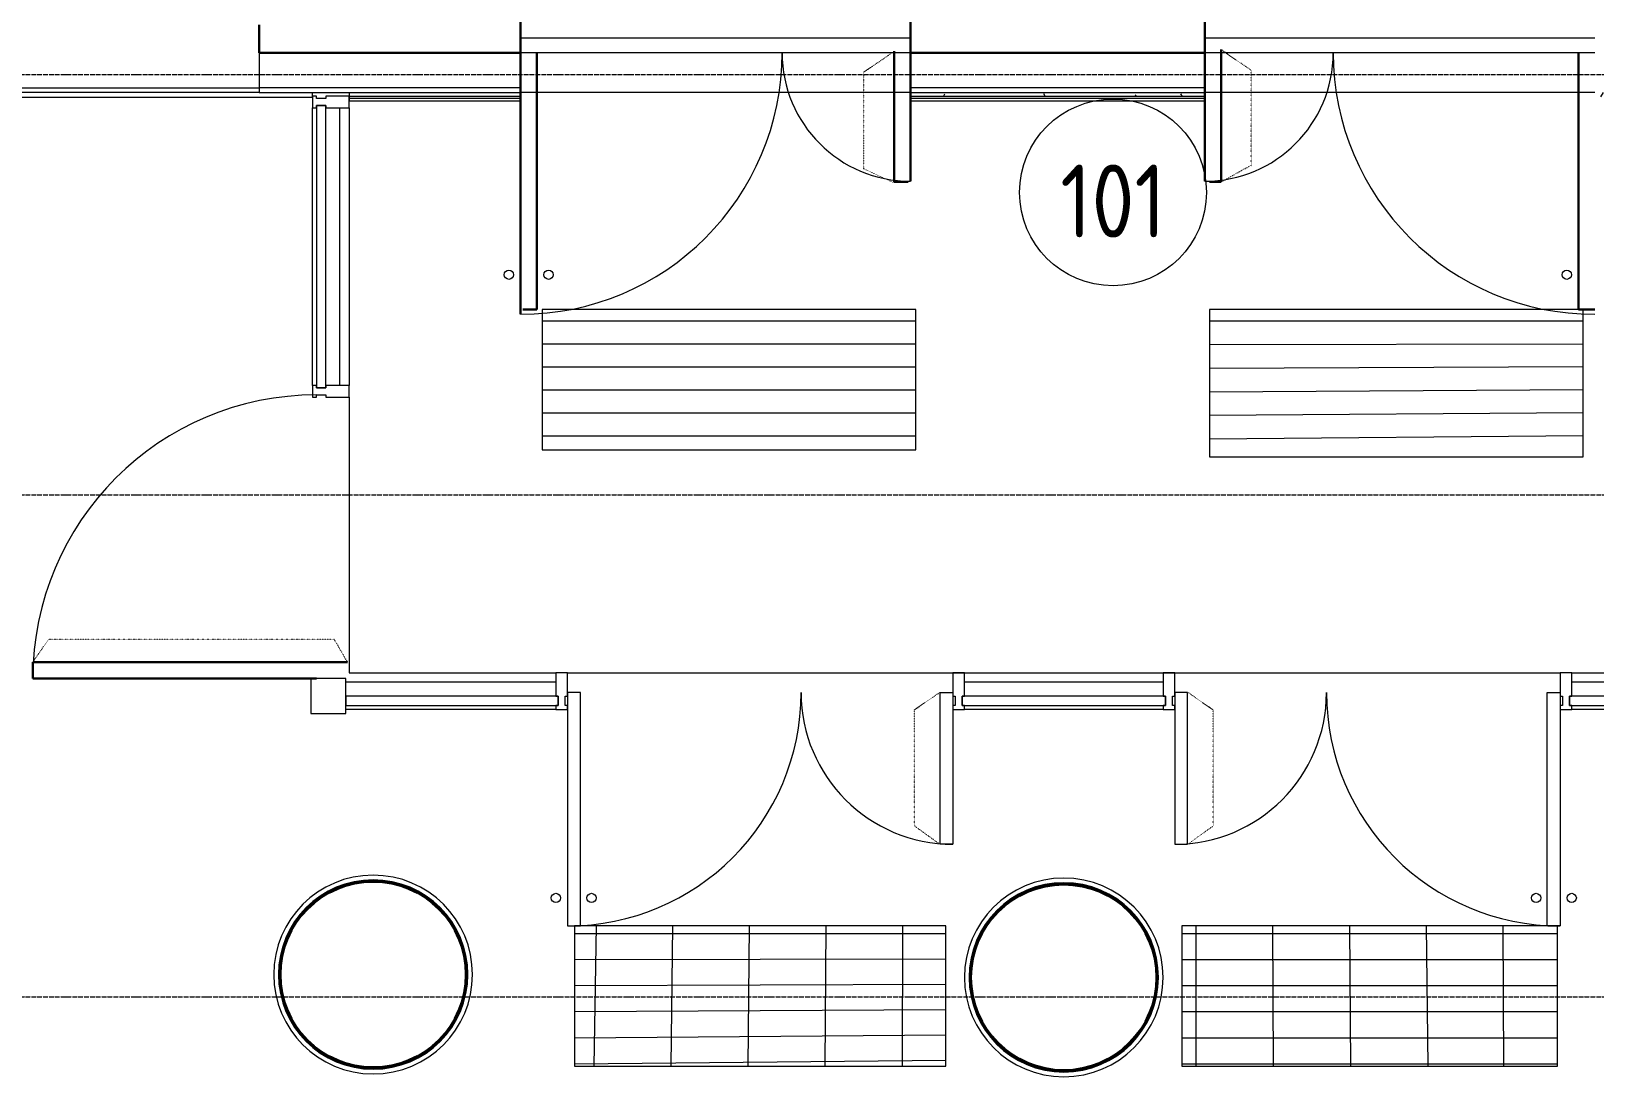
# Model space of a CAD drawing. Header units: millimetres. Extents: x -32 to 417638015, y -35 to 175284279.
# Drawn here: x 416284885 to 416291581, y 175229202 to 175233680 of the extents above; entities that cross this region are included whole.
import ezdxf

# ---------------------------------------------------------------- set-up
doc = ezdxf.new("R2010")
doc.units = ezdxf.units.MM
doc.linetypes.add('ADSK_Линия сетки', pattern=[25, 20, -2.5, 0, -2.5])
doc.linetypes.add('ADSK_Пунктирная_п1', pattern=[0.5299999999999999, 0, -0.5299999999999999])
for name, color, linetype, lineweight in [('Аннотация', 7, 'Continuous', 18), ('Витраж', 7, 'Continuous', 9), ('Двери', 7, 'Continuous', 9), ('Колонны', 7, 'Continuous', 18), ('Оси', 253, 'Continuous', 9), ('Панели витража', 7, 'Continuous', 9), ('Перекрытие', 7, 'Continuous', 18), ('Стены внутренние', 7, 'Continuous', 18), ('Стены наружные', 7, 'Continuous', 18), ('Стены несущие', 7, 'Continuous', 30), ('Стены отделка', 7, 'Continuous', 30), ('Стены штриховка', 7, 'Continuous', 9), ('Узлы', 7, 'Continuous', 18), ('ШТРИХОВКА', 252, 'Continuous', 15)]:
    doc.layers.add(name, color=color, linetype=linetype, lineweight=lineweight)
doc.layers.add('Линии', color=7, linetype='Continuous', lineweight=9, true_color=0x00a600)
doc.styles.add('GOST Common', font='GOST_Common.ttf', dxfattribs={"width": 0.9, "height": 349.9999999999996})
pattern_1 = [(0, (557.2005734382255, -361.0942155629746), (0, 100), [])]

# ---------------------------------------------------------------- blocks, each defined once
blk = doc.blocks.new('1 этаж')
at = {"layer": 'Колонны'}
for points in [[(22151.35705401399, -2276.307565342707), (22223.62667298969, -2269.65012696559), (22290.04774293985, -2251.852654912029), (22354.10927728555, -2221.980270853477), (22412.0102879247, -2181.437546734004), (22464.9878933013, -2127.177033809257), (22504.08641331736, -2070.22662288257), (22533.01670455019, -2007.216829697518), (22550.80211829871, -1940.062174935505), (22555.70648467692, -1870.803118799586), (22550.20406218001, -1870.803118799586), (22544.14467992156, -1940.062174935505), (22526.15064441011, -2007.216829697579), (22496.76869530918, -2070.226622882562), (22456.89158827416, -2127.177033809257), (22407.7309690236, -2176.337653059836), (22350.780558097, -2216.214760094733), (22287.7707649123, -2245.596709195574), (22220.61611014992, -2263.590744707208), (22151.35705401399, -2269.65012696559), (22080.94194583595, -2263.28098149611), (22012.66636508814, -2244.534936903863), (21951.93354993098, -2216.214760094733), (21894.98313900467, -2176.337653060062), (21845.82251975377, -2127.177033809171), (21805.94541271884, -2070.226622882579), (21776.56346361787, -2007.216829697518), (21758.56942810642, -1940.062174935505), (21751.53414281318, -1870.803118799586), (21745.85260747088, -1870.803118799586), (21753.45058302581, -1946.582870309428), (21770.30751790153, -2009.493807725463), (21800.1799019601, -2073.555342071151), (21841.41963254166, -2132.153359172358), (21894.98313900435, -2184.433958086902), (21951.93354993098, -2223.532478102959), (22014.94334311603, -2252.462769335798), (22084.56158913489, -2270.463719390846), (22142.98085618182, -2275.574742988954)], [(25108.96792868641, -2288.574678040219), (25179.38303686446, -2282.414154333683), (25247.65861761227, -2264.119767609542), (25311.72015195794, -2234.24738355099), (25369.62116259709, -2193.704659431482), (25422.59876797372, -2139.444146506727), (25461.69728798972, -2082.493735580099), (25490.62757922261, -2019.483942395047), (25508.41299297111, -1952.329287633025), (25514.47237522952, -1883.070231497089), (25507.81493685237, -1883.07023149708), (25501.75555459398, -1952.329287632947), (25483.76151908253, -2019.483942395039), (25454.3795699816, -2082.493735580091), (25414.50246294652, -2139.444146506787), (25365.34184369602, -2188.604765757253), (25308.39143276936, -2228.481872792262), (25245.38163958432, -2257.863821893216), (25178.22698482234, -2275.857857404659), (25108.96792868641, -2281.917239663111), (25038.55282050834, -2275.548094193562), (24970.2772397605, -2256.802049601314), (24909.5444246034, -2228.481872792254), (24852.59401367675, -2188.604765757262), (24803.43339442616, -2139.4441465067), (24763.55628739123, -2082.493735580099), (24734.17433829024, -2019.483942395056), (24716.18030277878, -1952.32928763306), (24709.1450174856, -1883.070231497089), (24703.46348214327, -1883.070231497089), (24711.06145769823, -1958.849983006905), (24727.91839257401, -2021.760920423105), (24757.79077663249, -2085.822454768654), (24799.03050721405, -2144.420471869861), (24852.59401367672, -2196.701070784406), (24909.5444246034, -2235.799590800472), (24972.55421778845, -2264.729882033318), (25039.70887255046, -2282.515295781818), (25100.59173085412, -2287.841855686449)]]:
    blk.add_hatch(color=8, dxfattribs=at).paths.add_polyline_path(points)
at = {"layer": 'Стены внутренние', "lineweight": 9}
h = blk.add_hatch(dxfattribs=at)
h.set_pattern_fill('FP_12', color=8, style=0, pattern_type=2)
h.set_pattern_definition([(0, (557.2005734382547, 188.9018102923583), (406.4, 101.6), [33.528, -271.272, 33.528, -271.272, -1625.6]), (0, (557.2005734382547, 188.9018102923583), (406.4, 101.6), [-609.6, 33.528, -576.072, 33.528, -271.272, -711.2]), (0, (557.2005734382547, 188.9018102923583), (406.4, 101.6), [-1524, 33.528, -169.672, 33.528, -474.472]), (120, (709.6005734382488, 239.7018102923575), (-291.1881810244989, 301.1527240979959), [33.52799999999996, -271.2719999999997, 33.52799999999996, -271.2719999999997, -1625.599999999999]), (120, (709.6005734382488, 239.7018102923575), (-291.1881810244989, 301.1527240979959), [-609.5999999999995, 33.52799999999996, -576.0719999999994, 33.52799999999996, -271.2719999999997, -711.1999999999995]), (120, (709.6005734382488, 239.7018102923575), (-291.1881810244989, 301.1527240979959), [-1523.999999999999, 33.52799999999996, -169.6719999999999, 33.52799999999996, -474.4719999999997]), (240, (760.4005734382372, 442.9018102923583), (-115.2118189755009, -402.7527240979958), [33.528, -271.272, 33.528, -271.272, -1625.6]), (240, (760.4005734382372, 442.9018102923583), (-115.2118189755009, -402.7527240979958), [-609.6, 33.528, -576.072, 33.528, -271.272, -711.2]), (240, (760.4005734382372, 442.9018102923583), (-115.2118189755009, -402.7527240979958), [-1524, 33.528, -169.672, 33.528, -474.472])])
h.paths.add_polyline_path([(28018.20057343828, 1892.133406092807), (28018.20057343828, 1907.133406092864), (27382.76223881386, 1907.133406092864), (27382.76223881386, 1892.133406092807), (27643.85528424452, 1892.133406092807)])
h.paths.add_polyline_path([(22782.625392129, 1892.133406092877), (22782.625392129, 1907.133406092864), (21898.20057343825, 1907.133406092864), (21898.20057343825, 1892.133406092877), (22320.78205328836, 1892.133406092877)])
h.paths.add_polyline_path([(25487.53997987969, 1892.133406092877), (25712.76223881383, 1892.133406092877), (25712.76223881383, 1907.133406092864), (24452.625392129, 1907.133406092864), (24452.625392129, 1892.133406092877)])
at = {"layer": 'Узлы', "lineweight": 9}
h = blk.add_hatch(dxfattribs=at)
h.set_pattern_fill('FP_32', color=8, style=0, pattern_type=2)
h.set_pattern_definition(pattern_1)
h.paths.add_polyline_path([(24433.20057343825, 377.1334060918871), (24475.70057343825, 377.1334060918871), (24475.70057343825, 977.1334060918889), (22875.70057343825, 977.1334060918889), (22875.70057343825, 377.1334060918871), (24431.95400434925, 377.1334060918871)])
h = blk.add_hatch(dxfattribs=at)
h.set_pattern_fill('FP_32', color=8, style=0, pattern_type=2)
h.set_pattern_definition(pattern_1)
h.paths.add_polyline_path([(27233.20057343828, 347.1334060918671), (27332.76223881386, 347.1334060918671), (27332.76223881386, 977.1334060918889), (25732.76223881386, 977.1334060918889), (25732.76223881386, 347.1334060918671), (27223.20057343825, 347.1334060918671)])
h = blk.add_hatch(dxfattribs=at)
h.set_pattern_fill('FP_30', color=8, style=0, pattern_type=2)
h.set_pattern_definition([(0, (545.184928686358, -1066.999706665803), (0, 110), []), (90, (545.184928686358, -1066.999706665803), (-330, 2.020667218593133e-14), [])])
h.paths.add_polyline_path([(23627.1353840669, -2262.866593907023), (24603.96792868638, -2262.866593907023), (24603.96792868638, -1662.866593907031), (23013.96792868635, -1662.866593907031), (23013.96792868635, -2262.866593907023), (23099.34239630168, -2262.866593907023)])
h = blk.add_hatch(dxfattribs=at)
h.set_pattern_fill('FP_31', color=8, style=0, pattern_type=2)
h.set_pattern_definition([(0, (3124.877928686357, -1066.999706665803), (0, 110), []), (90, (3124.877928686357, -1066.999706665803), (-330, 2.020667218593133e-14), [])])
h.paths.add_polyline_path([(27223.96792899116, -2262.866593907032), (27223.96792899116, -1662.866593907039), (25613.96792899119, -1662.866593907039), (25613.96792899119, -2262.866593907032), (26593.89331065823, -2262.866593907032)])
at = {"layer": 'Витраж', "color": 8, "lineweight": 18}
for p, q in [((21908.96792868635, 1892.259424834601), (21891.96792868634, 1892.259424834601)), ((21891.96792868634, 1892.259424834601), (21891.96792868634, 1842.259424834578)), ((21908.96792868635, 1882.259424834569), (21908.96792868635, 1892.259424834601)), ((21948.96792868634, 1882.259424834569), (21908.96792868635, 1882.259424834569)), ((22048.96792868632, 1892.259424834601), (21948.96792868635, 1892.259424834601)), ((21948.96792868635, 1892.259424834601), (21948.96792868634, 1882.259424834569)), ((22048.96792868632, 1842.259424834578), (22048.96792868632, 1892.259424834601)), ((21891.96792868634, 1842.259424834578), (21908.96792868635, 1842.259424834578)), ((21908.96792868635, 1852.25942483461), (21948.96792868634, 1852.25942483461)), ((21908.96792868635, 1842.259424834578), (21908.96792868635, 1852.25942483461)), ((21948.96792868634, 1852.25942483461), (21948.96792868634, 1842.259424834578)), ((21948.96792868634, 1842.259424834578), (22048.96792868632, 1842.259424834578))]:
    blk.add_line(p, q, dxfattribs=at)
at = {"layer": 'Витраж', "color": 8}
for p, q in [((21891.96792868635, 652.133406092893), (21891.96792868635, 1842.259424834578)), ((22008.96792868635, 652.133406092893), (22008.96792868635, 1842.259424834578)), ((22933.96792868635, -617.8665939071196), (22033.96792868636, -617.8665939071182)), ((25533.96792868635, -617.8665939070233), (24683.96792868635, -617.8665939070215)), ((28183.96792868635, -617.8665939071196), (27283.96792868636, -617.8665939071182)), ((22933.96792868635, -734.8665939070326), (22033.96792868636, -734.8665939071182)), ((25533.96792868635, -734.8665939070215), (24683.96792868635, -734.8665939070215)), ((28183.96792868635, -734.8665939070326), (27283.96792868636, -734.8665939071182))]:
    blk.add_line(p, q, dxfattribs=at)
at = {"layer": 'Витраж', "color": 8, "lineweight": 18, "extrusion": (0, 0, -1)}
for p, q in [((21908.96792868635, 652.1334060928937), (21891.96792868634, 652.1334060928938)), ((21891.96792868634, 652.1334060928938), (21891.96792868634, 602.1334060928705)), ((21908.96792868635, 642.1334060928614), (21908.96792868635, 652.1334060928937)), ((21948.96792868635, 642.1334060928613), (21908.96792868635, 642.1334060928614)), ((21908.96792868635, 602.1334060928705), (21908.96792868635, 612.1334060929028)), ((21908.96792868635, 612.1334060929028), (21948.96792868634, 612.1334060929028)), ((22048.96792868632, 652.1334060928936), (21948.96792868635, 652.1334060928937)), ((21948.96792868635, 652.1334060928937), (21948.96792868635, 642.1334060928613)), ((21948.96792868634, 612.1334060929028), (21948.96792868634, 602.1334060928704)), ((22048.96792868632, 602.1334060928702), (22048.96792868632, 652.1334060928936)), ((21891.96792868634, 602.1334060928705), (21908.96792868635, 602.1334060928705)), ((21948.96792868634, 602.1334060928704), (22048.96792868632, 602.1334060928702)), ((22983.96792868636, -577.8665939070515), (22933.96792868634, -577.8665939070515)), ((22933.96792868634, -577.8665939070515), (22933.96792868634, -677.8665939070288)), ((22983.96792868636, -677.8665939070288), (22983.96792868636, -577.8665939070515)), ((24683.96792868636, -577.8665939070534), (24633.96792868634, -577.8665939070534)), ((24633.96792868634, -577.8665939070534), (24633.96792868634, -677.8665939070306)), ((24683.96792868636, -677.8665939070306), (24683.96792868636, -577.8665939070534)), ((25583.96792868636, -577.866593907157), (25533.96792868634, -577.866593907157)), ((25533.96792868634, -577.866593907157), (25533.96792868634, -677.8665939071343)), ((25583.96792868636, -677.8665939071343), (25583.96792868636, -577.866593907157)), ((27283.96792868636, -577.8665939071589), (27233.96792868634, -577.8665939071589)), ((27233.96792868634, -577.8665939071589), (27233.96792868634, -677.8665939071361)), ((27283.96792868636, -677.8665939071361), (27283.96792868636, -577.8665939071589)), ((21883.96792868634, -602.8665939071062), (21883.96792868634, -752.8665939071068)), ((22033.96792868634, -602.8665939071064), (21883.96792868634, -602.8665939071062)), ((22033.96792868634, -752.866593907107), (22033.96792868634, -602.8665939071064)), ((22933.96792868634, -677.8665939070288), (22943.96792868638, -677.8665939070288)), ((22943.96792868638, -717.8665939070197), (22933.96792868634, -717.8665939070197)), ((22933.96792868634, -717.8665939070197), (22933.96792868634, -734.8665939070331)), ((22933.96792868634, -734.8665939070331), (22983.96792868636, -734.8665939070331)), ((22943.96792868638, -677.8665939070288), (22943.96792868638, -717.8665939070197)), ((22973.96792868633, -717.8665939070197), (22973.96792868633, -677.8665939070288)), ((22973.96792868633, -677.8665939070288), (22983.96792868636, -677.8665939070288)), ((22983.96792868636, -717.8665939070197), (22973.96792868633, -717.8665939070197)), ((22983.96792868636, -734.8665939070331), (22983.96792868636, -717.8665939070197)), ((24633.96792868634, -677.8665939070306), (24643.96792868638, -677.8665939070306)), ((24643.96792868638, -717.8665939070215), (24633.96792868634, -717.8665939070215)), ((24633.96792868634, -717.8665939070215), (24633.96792868634, -734.8665939070349)), ((24633.96792868634, -734.8665939070349), (24683.96792868636, -734.8665939070349)), ((24643.96792868638, -677.8665939070306), (24643.96792868638, -717.8665939070215)), ((24673.96792868633, -717.8665939070215), (24673.96792868633, -677.8665939070306)), ((24673.96792868633, -677.8665939070306), (24683.96792868636, -677.8665939070306)), ((24683.96792868636, -717.8665939070215), (24673.96792868633, -717.8665939070215)), ((24683.96792868636, -734.8665939070349), (24683.96792868636, -717.8665939070215)), ((25533.96792868634, -677.8665939071343), (25543.96792868638, -677.8665939071343)), ((25543.96792868638, -717.8665939071252), (25533.96792868634, -717.8665939071252)), ((25533.96792868634, -717.8665939071252), (25533.96792868634, -734.8665939071386)), ((25533.96792868634, -734.8665939071386), (25583.96792868636, -734.8665939071386)), ((25543.96792868638, -677.8665939071343), (25543.96792868638, -717.8665939071252)), ((25573.96792868633, -717.8665939071252), (25573.96792868633, -677.8665939071343)), ((25573.96792868633, -677.8665939071343), (25583.96792868636, -677.8665939071343)), ((25583.96792868636, -717.8665939071252), (25573.96792868633, -717.8665939071252)), ((25583.96792868636, -734.8665939071386), (25583.96792868636, -717.8665939071252)), ((27233.96792868634, -677.8665939071361), (27243.96792868638, -677.8665939071361)), ((27243.96792868638, -717.866593907127), (27233.96792868634, -717.866593907127)), ((27233.96792868634, -717.866593907127), (27233.96792868634, -734.8665939071404)), ((27233.96792868634, -734.8665939071404), (27283.96792868636, -734.8665939071404)), ((27243.96792868638, -677.8665939071361), (27243.96792868638, -717.866593907127)), ((27273.96792868633, -717.866593907127), (27273.96792868633, -677.8665939071361)), ((27273.96792868633, -677.8665939071361), (27283.96792868636, -677.8665939071361)), ((27283.96792868636, -717.866593907127), (27273.96792868633, -717.866593907127)), ((27283.96792868636, -734.8665939071404), (27283.96792868636, -717.866593907127)), ((21883.96792868634, -752.8665939071068), (22033.96792868634, -752.866593907107))]:
    blk.add_line(p, q, dxfattribs=at)
at = {"layer": 'Двери', "color": 8, "lineweight": 30}
for p, q in [((22782.62539212895, 2077.133406091892), (22782.62539212895, 957.1334060918953)), ((24452.62539212895, 2077.133406091892), (24452.62539212895, 1527.133406091895)), ((25712.7622388138, 2077.133406091885), (25712.7622388138, 1527.133406091888)), ((21908.96792868635, -602.8665939071201), (20693.96792868635, -602.8665939071177))]:
    blk.add_line(p, q, dxfattribs=at)
at = {"layer": 'Двери', "color": 8}
for points in [[(22983.96792868638, -1662.866593907023), (23038.96792868637, -1662.866593907023), (23038.96792868637, -662.8665939070232), (22983.96792868638, -662.8665939070232), (22983.96792868638, -1662.866593907023)], [(24633.96792868634, -1312.866593907023), (24578.96792868633, -1312.866593907023), (24578.96792868633, -662.8665939070232), (24633.96792868634, -662.8665939070232), (24633.96792868634, -1312.866593907023)], [(25583.9679286864, -1312.866593907023), (25638.9679286864, -1312.866593907023), (25638.9679286864, -662.8665939070232), (25583.9679286864, -662.8665939070232), (25583.9679286864, -1312.866593907023)], [(27233.96792868636, -1662.866593907023), (27178.96792868637, -1662.866593907023), (27178.96792868637, -662.8665939070232), (27233.96792868636, -662.8665939070232), (27233.96792868636, -1662.866593907023)]]:
    blk.add_lwpolyline(points, dxfattribs=at)
for centre, radius, start, end in [((22782.62539212895, 2077.133406091892), 1119.999999999996, 270, 0), ((24452.62539212896, 2077.133406091892), 549.9999999999974, 180, 270), ((25712.7622388138, 2077.133406091885), 549.9999999999964, 270, 0), ((27382.76223881381, 2077.133406091884), 1119.999999999997, 180, 270), ((21908.96792868635, -602.8665939071201), 1215, 90, 179.9999999999999), ((22983.96792868639, -662.8665939070204), 1000, 270, 0), ((24633.96792868634, -662.8665939070232), 650, 180, 270), ((25583.9679286864, -662.8665939070232), 650, 270, 0), ((27233.96792868635, -662.8665939070204), 1000, 180, 270)]:
    blk.add_arc(centre, radius, start, end, dxfattribs=at)
at = {"layer": 'Колонны', "color": 8, "lineweight": 40}
for centre, radius, start, end in [((22151.35705401396, -1870.803118799586), 398.8470081659902, 0, 180), ((25108.96792868635, -1883.070231497096), 398.8470081659981, 0, 180), ((22151.35705401396, -1870.803118799586), 398.8470081659892, 180, 0), ((25108.96792868635, -1883.070231497096), 398.8470081659876, 180, 0)]:
    blk.add_arc(centre, radius, start, end, dxfattribs=at)
at = {"layer": 'Линии', "color": 8, "lineweight": 30}
for p, q in [((22852.62539212895, 977.1334060918962), (22852.62539212895, 2077.133406092853)), ((24382.62539212895, 1524.633406092857), (24382.62539212895, 2084.029518086372)), ((25782.76223881383, 1524.633406092848), (25782.76223881383, 2090.831259073389)), ((27312.7622388138, 977.1334060918853), (27312.7622388138, 2077.133406092844)), ((24442.62539212895, 1524.633406092857), (24382.62539212895, 1524.633406092857)), ((25732.62539212895, 1524.633406092848), (25782.76223881383, 1524.633406092848)), ((22792.62539212895, 977.1334060918944), (22852.62539212895, 977.1334060918962)), ((27382.62539212895, 977.1334060918853), (27312.7622388138, 977.1334060918853)), ((20693.96792868635, -602.8665939071252), (20693.96792868635, -532.8665939071252)), ((20693.96792868635, -532.8665939071252), (22040.88050401511, -532.8665939071288))]:
    blk.add_line(p, q, dxfattribs=at)
at = {"layer": 'Линии', "color": 8, "linetype": 'ADSK_Пунктирная_п1'}
for p, q in [((24252.62539212895, 1994.380062170669), (24382.62539212895, 2084.029518086372)), ((25911.38232657337, 2002.133406092848), (25782.76223881383, 2090.831259073389)), ((24252.62539212895, 1580.590325071458), (24252.62539212895, 1994.380062170669)), ((25911.38232657337, 1592.133406092848), (25911.38232657337, 2002.133406092848)), ((24382.62539212895, 1519.970329511307), (24252.62539212895, 1580.590325071458)), ((25782.76223881383, 1524.633406092848), (25911.38232657337, 1595.928684936596)), ((20693.96792868635, -532.8665939071234), (20762.09293951932, -434.0790294113376)), ((20762.09293951932, -434.0790294113376), (21983.84547706088, -434.0790294113413)), ((21983.84547706088, -434.0790294113413), (22040.88050401511, -532.8665939071288))]:
    blk.add_line(p, q, dxfattribs=at)
at = {"layer": 'Линии', "color": 8}
for points in [[(22875.70057343825, 377.1334060918853), (24475.70057343825, 377.1334060918853), (24475.70057343825, 977.1334060918853), (22875.70057343825, 977.1334060918853)], [(27332.76223881383, 977.1334060918853), (25732.76223881383, 977.1334060918853), (25732.76223881383, 347.1334060918653), (27332.76223881383, 347.1334060918653)], [(24603.96792868635, -1662.866593907023), (23013.96792868635, -1662.866593907023), (23013.96792868635, -2262.866593907023), (24603.96792868635, -2262.866593907023)], [(27223.96792899113, -1662.866593907032), (25613.96792899113, -1662.866593907032), (25613.96792899113, -2262.866593907032), (27223.96792899113, -2262.866593907032)]]:
    blk.add_lwpolyline(points, close=True, dxfattribs=at)
at = {"layer": 'Линии', "color": 8, "linetype": 'ADSK_Пунктирная_п1'}
for points in [[(24469.5219673223, -1234.170421597602), (24469.5219673223, -737.0303485441073), (24578.2789017667, -662.0303485441071)], [(25748.41389005044, -1234.170421597602), (25748.41389005043, -737.0303485441073), (25639.65695560603, -662.0303485441071)], [(24577.83795609927, -1312.866593907022), (24469.5219673223, -1234.170421597602)], [(25640.09790127347, -1312.866593907022), (25748.41389005044, -1234.170421597602)]]:
    blk.add_lwpolyline(points, dxfattribs=at)
at = {"layer": 'Линии', "color": 8}
blk.add_circle((25319.87556605181, 1479.464269090327), 400, dxfattribs=at)
at = {"layer": 'Линии', "color": 8, "lineweight": 18}
for centre in [(22732.62539212895, 1127.015356567463), (22902.62539212895, 1127.015356567465), (27262.7622388138, 1127.015356567455), (22933.96792868638, -1542.866593907023), (23086.46792868638, -1542.866593907024), (27131.46792868636, -1542.866593907024), (27283.96792868636, -1542.866593907023)]:
    blk.add_circle(centre, 20, dxfattribs=at)
at = {"layer": 'Оси', "color": 8, "linetype": 'ADSK_Линия сетки'}
for p, q in [((-9557.527964694436, 1983.901810291967), (56672.20057343817, 1983.901810291753)), ((-9557.527964694442, 183.9018102919645), (56562.05345144979, 183.9018102917507)), ((-9557.527964694445, -1966.098189708035), (56562.05345144978, -1966.098189708248))]:
    blk.add_line(p, q, dxfattribs=at)
at = {"layer": 'Панели витража', "color": 8, "lineweight": 18}
for p, q in [((22033.96792868636, -677.866593907127), (22033.96792868636, -717.8665939071179)), ((24673.96792868635, -677.8665939070324), (24673.96792868635, -717.8665939070233)), ((27273.96792868636, -677.8665939071379), (27273.96792868636, -717.8665939071288))]:
    blk.add_line(p, q, dxfattribs=at)
blk.add_lwpolyline([(21908.96792868635, 642.1334060928617), (21948.96792868635, 642.1334060928615), (21948.96792868635, 1852.259424834611), (21908.96792868635, 1852.25942483461)], close=True, dxfattribs=at)
for points in [[(22033.96792868636, -717.8665939071179), (22943.96792868638, -717.8665939070182), (22943.96792868638, -677.8665939070273), (22033.96792868636, -677.866593907127)], [(24673.96792868635, -717.8665939070233), (25543.96792868637, -717.8665939070233), (25543.96792868637, -677.8665939070324), (24673.96792868635, -677.8665939070324)], [(27273.96792868636, -717.8665939071288), (28183.96792868638, -717.8665939070291), (28183.96792868638, -677.8665939070382), (27273.96792868636, -677.8665939071379)]]:
    blk.add_lwpolyline(points, dxfattribs=at)
at = {"layer": 'Перекрытие', "color": 8}
for p, q in [((22782.62539212895, 2142.133406092857), (24452.62539212895, 2142.133406092853)), ((24452.62539212895, 2077.133406092873), (22782.62539212898, 2077.133406092873)), ((25712.76223881383, 2142.133406092848), (27382.76223881383, 2142.133406092842)), ((27382.76223881383, 2077.133406092873), (25712.7622388138, 2077.133406092873)), ((24452.62539212895, 1907.133406092853), (22782.62539212895, 1907.133406092858)), ((27382.7622388138, 1907.133406092844), (25712.7622388138, 1907.133406092849)), ((22048.96792868632, 1842.259424834578), (22048.96792868635, 652.133406092893)), ((22048.96792868635, 602.1334060928657), (22048.96792868635, -577.8665939071179)), ((22048.96792868635, -577.8665939071179), (22933.96792868635, -577.8665939071197)), ((22983.96792868635, -577.8665939070506), (24633.96792868635, -577.8665939070543)), ((24583.96792868635, -577.8665939071234), (25633.96792868635, -577.8665939071252)), ((25583.96792868635, -577.8665939071561), (27233.96792868635, -577.8665939071598)), ((27283.96792868635, -577.8665939071598), (28168.96792868635, -577.8665939071288))]:
    blk.add_line(p, q, dxfattribs=at)
at = {"layer": 'Стены наружные', "color": 8}
for p, q in [((20023.62609635125, 1927.133406092868), (21663.62609635125, 1927.13340609286)), ((21663.62609635125, 1907.133406092862), (20023.62609635125, 1907.133406092868))]:
    blk.add_line(p, q, dxfattribs=at)
blk.add_lwpolyline([(19977.20057343825, 1887.133406092868), (21891.96792868635, 1887.133406092862), (21891.96792868635, 1907.133406092862)], dxfattribs=at)
for centre, radius, start, end in [((22151.35705401396, -1870.803118799586), 425.5044465431283, 0, 180), ((22151.35705401396, -1870.803118799586), 405.5044465431129, 0, 180), ((25108.96792868635, -1883.070231497096), 425.5044465431311, 0, 180), ((25108.96792868635, -1883.070231497096), 405.5044465431129, 0, 180), ((22151.35705401396, -1870.803118799586), 425.5044465431212, 180, 0), ((22151.35705401396, -1870.803118799586), 405.5044465431274, 180, 0), ((25108.96792868635, -1883.070231497096), 425.5044465431129, 180, 0), ((25108.96792868635, -1883.070231497096), 405.5044465431274, 180, 0)]:
    blk.add_arc(centre, radius, start, end, dxfattribs=at)
at = {"layer": 'Стены несущие', "color": 8}
for p, q in [((22782.62539212895, 2077.133406092851), (22782.62539212895, 2667.133406092891)), ((24452.62539212895, 2667.133406092822), (24452.62539212895, 2077.133406092851)), ((25712.7622388138, 2077.133406092851), (25712.7622388138, 2667.133406092822)), ((21663.62609635125, 2197.133406092824), (21663.62609635125, 2077.133406092851)), ((21663.62609635125, 2077.133406092851), (22782.62539212895, 2077.133406092851)), ((24452.62539212895, 2077.133406092851), (25712.7622388138, 2077.133406092851))]:
    blk.add_line(p, q, dxfattribs=at)
at = {"layer": 'Стены отделка', "color": 8, "lineweight": 9}
for p, q in [((21663.62609635125, 2077.133406092851), (21663.62609635125, 1907.133406092857)), ((22782.62539212895, 1872.13340609288), (22782.62539212895, 2077.133406092851)), ((24452.62539212895, 2077.133406092851), (24452.62539212895, 1872.13340609288)), ((25712.7622388138, 1872.13340609288), (25712.7622388138, 2077.133406092851)), ((22782.62539212895, 1927.133406092851), (21663.62609635125, 1927.133406092851)), ((21663.62609635125, 1907.133406092857), (21898.20057343825, 1907.133406092857)), ((22048.96792868632, 1907.133406092857), (22048.96792868632, 1872.133406092882)), ((25712.7622388138, 1927.133406092851), (24452.62539212895, 1927.133406092851)), ((22048.96792868632, 1872.13340609288), (22782.62539212895, 1872.13340609288)), ((24452.62539212895, 1872.13340609288), (25712.7622388138, 1872.13340609288))]:
    blk.add_line(p, q, dxfattribs=at)
at = {"layer": 'Стены штриховка', "color": 8}
for p, q in [((21898.20057343825, 1907.133406092857), (22782.62539212895, 1907.133406092857)), ((22048.96792868632, 1892.133406092877), (22782.62539212895, 1892.133406092877)), ((22048.96792868632, 1883.13340609286), (22782.62539212895, 1883.13340609286)), ((24452.62539212895, 1907.133406092857), (25712.7622388138, 1907.133406092857)), ((24452.62539212895, 1892.133406092877), (25712.76223881388, 1892.133406092877)), ((24452.62539212895, 1883.13340609286), (25712.76223881388, 1883.13340609286))]:
    blk.add_line(p, q, dxfattribs=at)
at = {"layer": 'Аннотация', "color": 8, "lineweight": 9, "insert": (25319.87556605181, 1442.516148831695), "char_height": 312.5000000000001, "width": 520.2111192702771, "attachment_point": 5, "line_spacing_factor": 1.022765581104984, "style": 'GOST Common'}
blk.add_mtext('101', dxfattribs=at)

msp = doc.modelspace()

# ---------------------------------------------------------------- block references
at = {"layer": 'ШТРИХОВКА'}
msp.add_blockref('1 этаж', (416264198.1010904, 175231510.6631508), dxfattribs=at)

doc.saveas('drawing.dxf')
